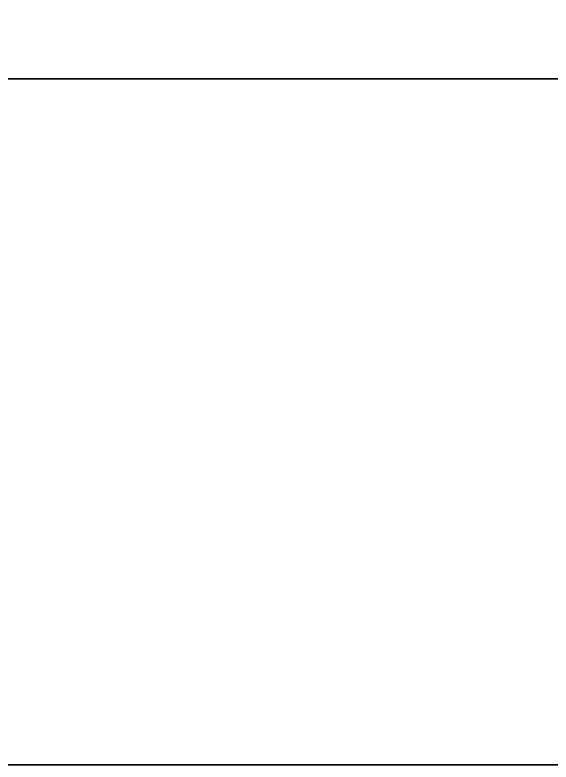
# Model space of a CAD drawing. Header units: millimetres. Extents: x -140 to 440, y -15 to 165.
# Drawn here: x 397.326 to 399.767, y 78.153 to 81.558 of the extents above; entities that cross this region are included whole.
import ezdxf

# ---------------------------------------------------------------- set-up
doc = ezdxf.new("R2010")
doc.units = ezdxf.units.MM
doc.layers.add('Acople', color=3, linetype='Continuous')

msp = doc.modelspace()

# ---------------------------------------------------------------- meshes
at = {"layer": 'Acople'}
mesh = msp.add_polymesh((9, 9), dxfattribs=at)
for k, corner in enumerate([(420, 106.8712, 111.4743), (400, 106.8712, 111.4743), (397, 106.8712, 111.4743), (397, 89.6608, 132.2782), (396.9996, 89.6307, 132.3145), (396.9985, 89.6007, 132.3508), (396.9967, 89.5707, 132.3871), (396.9941, 89.5407, 132.4233), (396.9908, 89.5107, 132.4596), (420, 104.3893, 109.5492), (400, 104.3893, 109.5492), (397, 104.3893, 109.5492), (397, 88.5191, 131.3926), (396.9996, 88.4914, 131.4307), (396.9985, 88.4637, 131.4688), (396.9967, 88.436, 131.5069), (396.9941, 88.4083, 131.545), (396.9908, 88.3807, 131.583), (420, 101.7913, 107.7836), (400, 101.7913, 107.7836), (397, 101.7913, 107.7836), (397, 87.324, 130.5805), (396.9996, 87.2988, 130.6202), (396.9985, 87.2735, 130.66), (396.9967, 87.2483, 130.6998), (396.9941, 87.2231, 130.7395), (396.9908, 87.1979, 130.7792), (420, 99.0877, 106.1847), (400, 99.0877, 106.1847), (397, 99.0877, 106.1847), (397, 86.0803, 129.8449), (396.9996, 86.0576, 129.8862), (396.9985, 86.0349, 129.9275), (396.9967, 86.0123, 129.9688), (396.9941, 85.9896, 130.01), (396.9908, 85.9669, 130.0512), (420, 96.289, 104.7586), (400, 96.289, 104.7586), (397, 96.289, 104.7586), (397, 84.7929, 129.189), (396.9996, 84.7729, 129.2316), (396.9985, 84.7528, 129.2742), (396.9967, 84.7328, 129.3168), (396.9941, 84.7127, 129.3594), (396.9908, 84.6927, 129.402), (420, 93.4062, 103.5112), (400, 93.4062, 103.5112), (397, 93.4062, 103.5112), (397, 83.4669, 128.6151), (396.9996, 83.4495, 128.659), (396.9985, 83.4322, 128.7028), (396.9967, 83.4148, 128.7465), (396.9941, 83.3975, 128.7903), (396.9908, 83.3802, 128.834), (420, 90.4508, 102.4472), (400, 90.4508, 102.4472), (397, 90.4508, 102.4472), (397, 82.1074, 128.1257), (396.9996, 82.0928, 128.1705), (396.9985, 82.0783, 128.2153), (396.9967, 82.0637, 128.2601), (396.9941, 82.0492, 128.3049), (396.9908, 82.0347, 128.3496), (420, 87.4345, 101.5708), (400, 87.4345, 101.5708), (397, 87.4345, 101.5708), (397, 80.7199, 127.7226), (396.9996, 80.7081, 127.7682), (396.9985, 80.6964, 127.8139), (396.9967, 80.6847, 127.8595), (396.9941, 80.673, 127.905), (396.9908, 80.6613, 127.9506), (420, 84.3691, 100.8856), (400, 84.3691, 100.8856), (397, 84.3691, 100.8856), (397, 79.3098, 127.4074), (396.9996, 79.3009, 127.4537), (396.9985, 79.2921, 127.5), (396.9967, 79.2833, 127.5462), (396.9941, 79.2745, 127.5924), (396.9908, 79.2657, 127.6386)]):
    mesh.set_mesh_vertex(divmod(k, 9), corner)
mesh = msp.add_polymesh((9, 9), dxfattribs=at)
for k, corner in enumerate([(420, 71.8605, 199.9013), (400, 71.8605, 199.9013), (397, 71.8605, 199.9013), (397, 73.5558, 172.9546), (396.9996, 73.5588, 172.9076), (396.9985, 73.5617, 172.8606), (396.9967, 73.5647, 172.8136), (396.9941, 73.5676, 172.7666), (396.9908, 73.5706, 172.7197), (420, 75, 200), (400, 75, 200), (397, 75, 200), (397, 75, 173), (396.9996, 75, 172.9529), (396.9985, 75, 172.9058), (396.9967, 75, 172.8587), (396.9941, 75, 172.8116), (396.9908, 75, 172.7646), (420, 78.1395, 199.9013), (400, 78.1395, 199.9013), (397, 78.1395, 199.9013), (397, 76.4442, 172.9546), (396.9996, 76.4412, 172.9076), (396.9985, 76.4383, 172.8606), (396.9967, 76.4353, 172.8136), (396.9941, 76.4324, 172.7666), (396.9908, 76.4294, 172.7197), (420, 81.2667, 199.6057), (400, 81.2667, 199.6057), (397, 81.2667, 199.6057), (397, 77.8827, 172.8186), (396.9996, 77.8768, 172.7719), (396.9985, 77.8709, 172.7251), (396.9967, 77.865, 172.6784), (396.9941, 77.8591, 172.6318), (396.9908, 77.8532, 172.5851), (420, 84.3691, 199.1144), (400, 84.3691, 199.1144), (397, 84.3691, 199.1144), (397, 79.3098, 172.5926), (396.9996, 79.3009, 172.5463), (396.9985, 79.2921, 172.5), (396.9967, 79.2833, 172.4538), (396.9941, 79.2745, 172.4076), (396.9908, 79.2657, 172.3614), (420, 87.4345, 198.4292), (400, 87.4345, 198.4292), (397, 87.4345, 198.4292), (397, 80.7199, 172.2774), (396.9996, 80.7081, 172.2318), (396.9985, 80.6964, 172.1861), (396.9967, 80.6847, 172.1405), (396.9941, 80.673, 172.095), (396.9908, 80.6613, 172.0494), (420, 90.4508, 197.5528), (400, 90.4508, 197.5528), (397, 90.4508, 197.5528), (397, 82.1074, 171.8743), (396.9996, 82.0928, 171.8295), (396.9985, 82.0783, 171.7847), (396.9967, 82.0637, 171.7399), (396.9941, 82.0492, 171.6951), (396.9908, 82.0347, 171.6504), (420, 93.4062, 196.4888), (400, 93.4062, 196.4888), (397, 93.4062, 196.4888), (397, 83.4669, 171.3849), (396.9996, 83.4495, 171.341), (396.9985, 83.4322, 171.2972), (396.9967, 83.4148, 171.2535), (396.9941, 83.3975, 171.2097), (396.9908, 83.3802, 171.166), (420, 96.289, 195.2414), (400, 96.289, 195.2414), (397, 96.289, 195.2414), (397, 84.7929, 170.811), (396.9996, 84.7729, 170.7684), (396.9985, 84.7528, 170.7258), (396.9967, 84.7328, 170.6832), (396.9941, 84.7127, 170.6406), (396.9908, 84.6927, 170.598)]):
    mesh.set_mesh_vertex(divmod(k, 9), corner)
mesh = msp.add_polymesh((9, 9), dxfattribs=at)
for k, corner in enumerate([(420, 84.3691, 100.8856), (400, 84.3691, 100.8856), (397, 84.3691, 100.8856), (397, 79.3098, 127.4074), (396.9996, 79.3009, 127.4537), (396.9985, 79.2921, 127.5), (396.9967, 79.2833, 127.5462), (396.9941, 79.2745, 127.5924), (396.9908, 79.2657, 127.6386), (420, 81.2667, 100.3943), (400, 81.2667, 100.3943), (397, 81.2667, 100.3943), (397, 77.8827, 127.1814), (396.9996, 77.8768, 127.2281), (396.9985, 77.8709, 127.2749), (396.9967, 77.865, 127.3216), (396.9941, 77.8591, 127.3682), (396.9908, 77.8532, 127.4149), (420, 78.1395, 100.0987), (400, 78.1395, 100.0987), (397, 78.1395, 100.0987), (397, 76.4442, 127.0454), (396.9996, 76.4412, 127.0924), (396.9985, 76.4383, 127.1394), (396.9967, 76.4353, 127.1864), (396.9941, 76.4324, 127.2334), (396.9908, 76.4294, 127.2803), (420, 75, 100), (400, 75, 100), (397, 75, 100), (397, 75, 127), (396.9996, 75, 127.0471), (396.9985, 75, 127.0942), (396.9967, 75, 127.1413), (396.9941, 75, 127.1884), (396.9908, 75, 127.2354), (420, 71.8605, 100.0987), (400, 71.8605, 100.0987), (397, 71.8605, 100.0987), (397, 73.5558, 127.0454), (396.9996, 73.5588, 127.0924), (396.9985, 73.5617, 127.1394), (396.9967, 73.5647, 127.1864), (396.9941, 73.5676, 127.2334), (396.9908, 73.5706, 127.2803), (420, 68.7333, 100.3943), (400, 68.7333, 100.3943), (397, 68.7333, 100.3943), (397, 72.1173, 127.1814), (396.9996, 72.1232, 127.2281), (396.9985, 72.1291, 127.2749), (396.9967, 72.135, 127.3216), (396.9941, 72.1409, 127.3682), (396.9908, 72.1468, 127.4149), (420, 65.6309, 100.8856), (400, 65.6309, 100.8856), (397, 65.6309, 100.8856), (397, 70.6902, 127.4074), (396.9996, 70.6991, 127.4537), (396.9985, 70.7079, 127.5), (396.9967, 70.7167, 127.5462), (396.9941, 70.7255, 127.5924), (396.9908, 70.7343, 127.6386), (420, 62.5655, 101.5708), (400, 62.5655, 101.5708), (397, 62.5655, 101.5708), (397, 69.2801, 127.7226), (396.9996, 69.2919, 127.7682), (396.9985, 69.3036, 127.8139), (396.9967, 69.3153, 127.8595), (396.9941, 69.327, 127.905), (396.9908, 69.3387, 127.9506), (420, 59.5492, 102.4472), (400, 59.5492, 102.4472), (397, 59.5492, 102.4472), (397, 67.8926, 128.1257), (396.9996, 67.9072, 128.1705), (396.9985, 67.9217, 128.2153), (396.9967, 67.9363, 128.2601), (396.9941, 67.9508, 128.3049), (396.9908, 67.9653, 128.3496)]):
    mesh.set_mesh_vertex(divmod(k, 9), corner)

doc.saveas('drawing.dxf')
